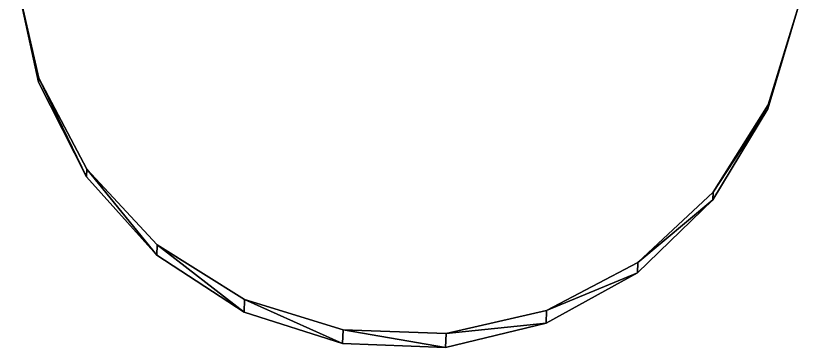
# Model space of a CAD drawing. Header units: metres. Extents: x 0 to 0.292, y 0 to 0.484.
# Drawn here: x 0.1507 to 0.2518, y 0.3781 to 0.4209 of the extents above; entities that cross this region are included whole.
import ezdxf

# ---------------------------------------------------------------- set-up
doc = ezdxf.new("R2010")
doc.units = ezdxf.units.M

msp = doc.modelspace()

# ---------------------------------------------------------------- linework, layer by layer
at = {"layer": 'Material77'}
for points, invisible_edges in [([(0.24788, 0.40942), (0.15074, 0.42583), (0.15122, 0.43914)], 13), ([(0.24788, 0.40942), (0.15122, 0.43914), (0.2518, 0.42214)], 3), ([(0.24788, 0.40942), (0.15371, 0.41286), (0.15074, 0.42583)], 13), ([(0.15369, 0.41234, 0.07738), (0.24786, 0.4089, 0.06766), (0.15074, 0.42583, 0.07774)], 3), ([(0.15074, 0.42583, 0.07774), (0.24786, 0.4089, 0.06766), (0.2518, 0.42214, 0.0673)], 13), ([(0.1599, 0.40011, 0.0767), (0.24077, 0.39715, 0.06834), (0.15369, 0.41234, 0.07738)], 3), ([(0.15369, 0.41234, 0.07738), (0.24077, 0.39715, 0.06834), (0.24786, 0.4089, 0.06766)], 13), ([(0.23106, 0.38907), (0.15994, 0.40109), (0.15371, 0.41286)], 13), ([(0.23106, 0.38907), (0.15371, 0.41286), (0.24081, 0.39814)], 3), ([(0.24081, 0.39814), (0.15371, 0.41286), (0.24788, 0.40942)], 3), ([(0.23106, 0.38907), (0.169, 0.39134), (0.15994, 0.40109)], 13), ([(0.16896, 0.38998, 0.07572), (0.23101, 0.38771, 0.06932), (0.1599, 0.40011, 0.0767)], 3), ([(0.1599, 0.40011, 0.0767), (0.23101, 0.38771, 0.06932), (0.24077, 0.39715, 0.06834)], 13), ([(0.20631, 0.37987), (0.18028, 0.38427), (0.169, 0.39134)], 13), ([(0.20631, 0.37987), (0.169, 0.39134), (0.21929, 0.38284)], 3), ([(0.21929, 0.38284), (0.169, 0.39134), (0.23106, 0.38907)], 3), ([(0.18022, 0.38264, 0.07453), (0.21923, 0.38121, 0.07051), (0.16896, 0.38998, 0.07572)], 3), ([(0.16896, 0.38998, 0.07572), (0.21923, 0.38121, 0.07051), (0.23101, 0.38771, 0.06932)], 13), ([(0.18028, 0.38427), (0.20631, 0.37987), (0.19301, 0.38035)], 1), ([(0.20625, 0.3781, 0.07183), (0.18022, 0.38264, 0.07453), (0.19294, 0.37859, 0.07321)], 1), ([(0.18022, 0.38264, 0.07453), (0.20625, 0.3781, 0.07183), (0.21923, 0.38121, 0.07051)], 13)]:
    msp.add_3dface(points, dxfattribs=dict(at, invisible_edges=invisible_edges))
for points in [[(0.15074, 0.42583, 0.07774), (0.15074, 0.42583), (0.15369, 0.41234, 0.07738)], [(0.15369, 0.41234, 0.07738), (0.15074, 0.42583), (0.15371, 0.41286)], [(0.24786, 0.4089, 0.06766), (0.24788, 0.40942), (0.2518, 0.42214, 0.0673)], [(0.2518, 0.42214, 0.0673), (0.24788, 0.40942), (0.2518, 0.42214)], [(0.15369, 0.41234, 0.07738), (0.15371, 0.41286), (0.1599, 0.40011, 0.0767)], [(0.1599, 0.40011, 0.0767), (0.15371, 0.41286), (0.15994, 0.40109)], [(0.24786, 0.4089, 0.06766), (0.24081, 0.39814), (0.24788, 0.40942)], [(0.24077, 0.39715, 0.06834), (0.24081, 0.39814), (0.24786, 0.4089, 0.06766)], [(0.15994, 0.40109), (0.16896, 0.38998, 0.07572), (0.1599, 0.40011, 0.0767)], [(0.15994, 0.40109), (0.169, 0.39134), (0.16896, 0.38998, 0.07572)], [(0.24077, 0.39715, 0.06834), (0.23106, 0.38907), (0.24081, 0.39814)], [(0.23101, 0.38771, 0.06932), (0.23106, 0.38907), (0.24077, 0.39715, 0.06834)], [(0.169, 0.39134), (0.18022, 0.38264, 0.07453), (0.16896, 0.38998, 0.07572)], [(0.169, 0.39134), (0.18028, 0.38427), (0.18022, 0.38264, 0.07453)], [(0.21929, 0.38284), (0.23106, 0.38907), (0.23101, 0.38771, 0.06932)], [(0.21929, 0.38284), (0.23101, 0.38771, 0.06932), (0.21923, 0.38121, 0.07051)], [(0.18028, 0.38427), (0.19294, 0.37859, 0.07321), (0.18022, 0.38264, 0.07453)], [(0.18028, 0.38427), (0.19301, 0.38035), (0.19294, 0.37859, 0.07321)], [(0.20631, 0.37987), (0.21929, 0.38284), (0.21923, 0.38121, 0.07051)], [(0.20631, 0.37987), (0.21923, 0.38121, 0.07051), (0.20625, 0.3781, 0.07183)], [(0.19301, 0.38035), (0.20625, 0.3781, 0.07183), (0.19294, 0.37859, 0.07321)], [(0.19301, 0.38035), (0.20631, 0.37987), (0.20625, 0.3781, 0.07183)]]:
    msp.add_3dface(points, dxfattribs=at)

doc.saveas('drawing.dxf')
